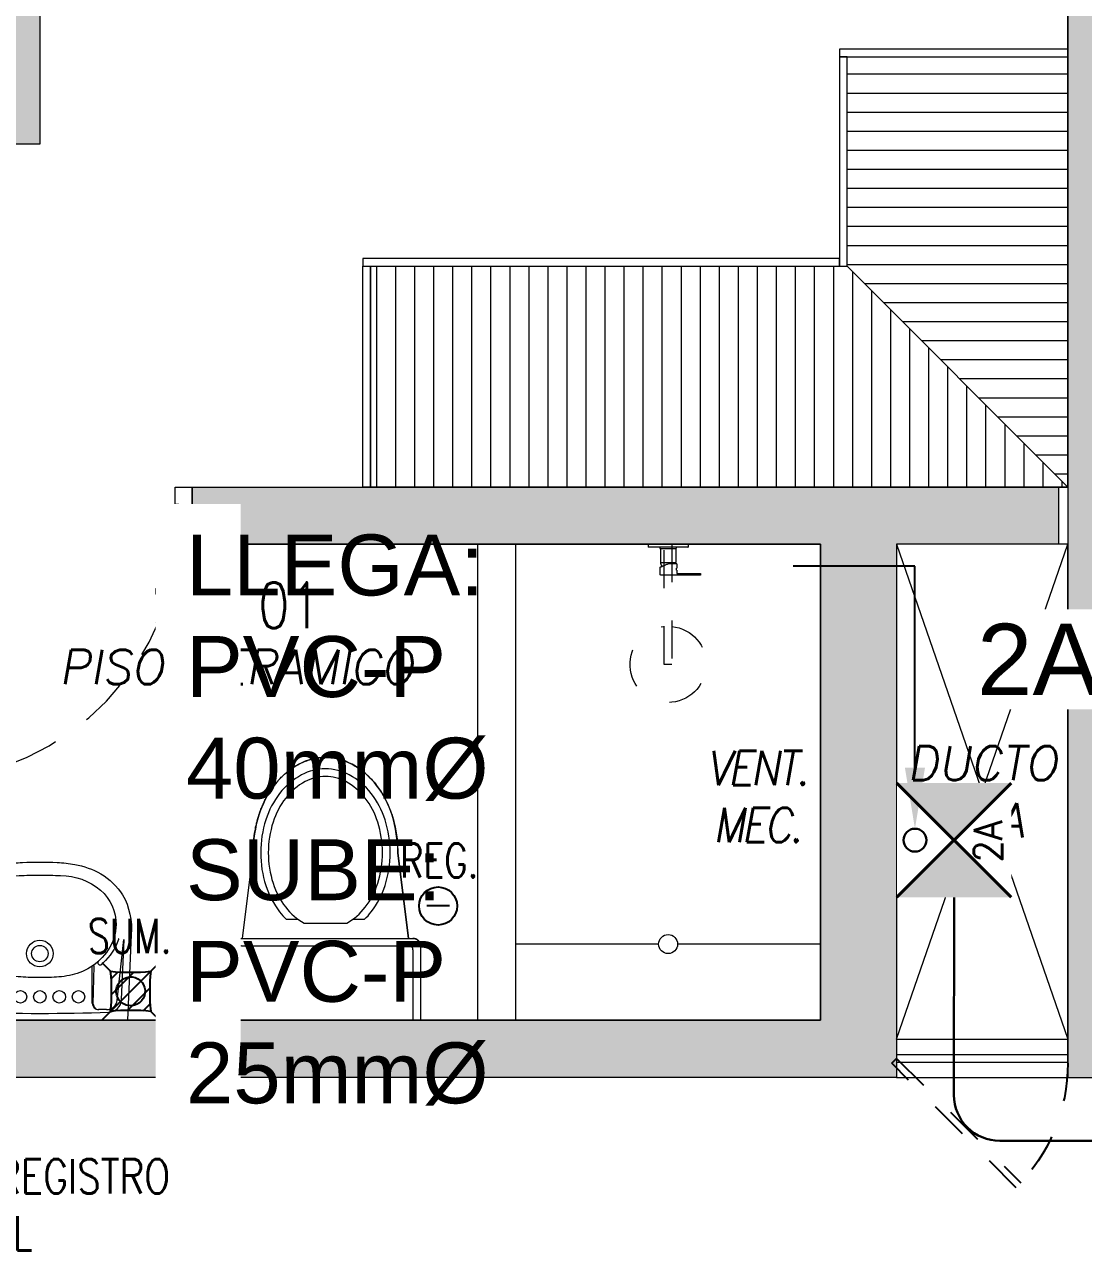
# Model space of a CAD drawing. Header units: millimetres. Extents: x -3 to 53, y -110 to 39.
# Drawn here: x 20.16 to 22.941, y -47.977 to -44.743 of the extents above; entities that cross this region are included whole.
import ezdxf
from ezdxf import colors
from ezdxf.entities.mleader import LeaderData, LeaderLine
from ezdxf.enums import TextEntityAlignment as Align
from ezdxf.math import Vec2, Vec3

# ---------------------------------------------------------------- set-up
doc = ezdxf.new("R2010")
doc.units = ezdxf.units.MM
doc.set_wipeout_variables(frame=1)
doc.linetypes.add('HIDDEN', pattern=[0.375, 0.25, -0.125])
doc.linetypes.add('HIDDEN2', pattern=[0.1875, 0.125, -0.0625])
doc.layers.get('DEFPOINTS').update_dxf_attribs({"color": 8})
for name, color, linetype in [('A-EST HATCH', 8, 'Continuous'), ('A-EST PLACAS', 8, 'Continuous'), ('A-LINEAS', 8, 'Continuous'), ('A-MURO BAJO', 8, 'Continuous'), ('A-PROYECCIONES', 8, 'HIDDEN2'), ('A-SANITARIOS', 8, 'Continuous'), ('A-TEXTO-ACABADO PISO', 8, 'Continuous'), ('A-TEXTO-INDICACIONES', 8, 'Continuous'), ('DLP_MOBILIARIO', 8, 'Continuous'), ('DLP_MOBILIARIO FIJO', 8, 'Continuous'), ('DLP_TEXTO AMBIENTE', 8, 'Continuous')]:
    doc.layers.add(name, color=color, linetype=linetype)
for name, color, linetype, lineweight in [('A-MUROS', 8, 'Continuous', 30), ('MQ.CAJA PASO TELECOMUNICACIONES', 94, 'Continuous', 40), ('MQ.CANALI DYA', 3, 'LINEAPERPEN', 30), ('MQ.CIRCUITO TOMACORRIENTE TECHO', 7, 'Continuous', 30), ('MQ.TEXTO GENERAL', 255, 'Continuous', 40)]:
    doc.layers.add(name, color=color, linetype=linetype, lineweight=lineweight)
doc.styles.add('MQTEXTO', font='romans.shx')
doc.styles.add('ROMANS', font='ROMANS.shx', dxfattribs={"oblique": 10})
doc.styles.get("Standard").update_dxf_attribs({"font": 'arial.ttf'})
doc.styles.add('TXT_COTAS', font='romans.shx', dxfattribs={"width": 0.8})
doc.linetypes.add('LINEAPERPEN', pattern='A,0.75,-0.2,["I",Standard,S=0.12,R=0.09,X=0,Y=-0.06],-0.25', length=1.2)

# ---------------------------------------------------------------- blocks, each defined once
blk = doc.blocks.new('EST.P11')
at = {"layer": 'A-EST HATCH', "lineweight": 0}
h = blk.add_hatch(color=8, dxfattribs=at)
h.dxf.hatch_style = 1
h.paths.add_polyline_path([(10.5, -2.74), (10.5, 3.375), (12.15, 3.375), (12.15, 3.525), (10.35, 3.525), (10.35, 2.65), (8.85, 2.65), (8.85, 3.15), (8.7, 3.15), (8.7, 2.5), (10.35, 2.5), (10.35, -2.74)])
h.paths.add_polyline_path([(18.45, 7.325), (20.05, 7.325), (20.05, 10.425), (18.85, 10.425), (18.85, 10.575), (20.2, 10.575), (20.2, 7.175), (18.45, 7.175)])
h.paths.add_polyline_path([(17.65, 10.575), (17.5, 10.575), (17.5, 7.175), (17.65, 7.175)])
h.paths.add_polyline_path([(11.85, 11.05), (11.85, 10.9), (12, 10.9), (12, 7.825), (12.15, 7.825), (12.15, 11.05)])
h.paths.add_polyline_path([(22.45, 4.725), (13.05, 4.725), (13.05, 4.875), (16.6, 4.875), (16.6, 6.275), (16.8, 6.275), (16.8, 4.875), (19.7, 4.875), (19.7, 6.275), (19.85, 6.275), (19.85, 4.875), (22.25, 4.875), (22.25, 6.125), (20.6, 6.125), (20.6, 6.275), (22.875, 6.275), (22.875, 6.125), (22.45, 6.125)])
h.paths.add_polyline_path([(15.1, 10.425), (15.1, 7.325), (16.7, 7.325), (16.7, 7.175), (14.95, 7.175), (14.95, 10.575), (16.3, 10.575), (16.3, 10.425)])
h.paths.add_polyline_path([(10.35, 5.75), (8.7, 5.75), (8.7, 5.1), (8.85, 5.1), (8.85, 5.6), (10.35, 5.6), (10.35, 4.725), (12.15, 4.725), (12.15, 4.875), (10.5, 4.875), (10.5, 10.99), (10.35, 10.99)])
h.paths.add_polyline_path([(5.85, 10.9), (5.25, 10.9), (5.25, 11.05), (6, 11.05), (6, 7.65), (4.85, 7.65), (4.85, 7.8), (5.85, 7.8)])
h.paths.add_polyline_path([(4.05, 11.05), (4.05, 7.65), (3.9, 7.65), (3.9, 11.05)])
h.paths.add_polyline_path([(3.1, 7.8), (1.5, 7.8), (1.5, 10.9), (2.7, 10.9), (2.7, 11.05), (1.35, 11.05), (1.35, 7.65), (3.1, 7.65)])
h.paths.add_polyline_path([(4.05, -2.8), (4.05, 0.6), (3.9, 0.6), (3.9, -2.8)])
h.paths.add_polyline_path([(3.1, 0.45), (1.5, 0.45), (1.5, -2.65), (2.7, -2.65), (2.7, -2.8), (1.35, -2.8), (1.35, 0.6), (3.1, 0.6)])
h.paths.add_polyline_path([(8.7, -0.35), (8.85, -0.35), (8.85, -2.65), (9, -2.65), (9, -2.8), (8.7, -2.8)])
h.paths.add_polyline_path([(18.45, 0.925), (20.05, 0.925), (20.05, -2.175), (18.85, -2.175), (18.85, -2.325), (20.2, -2.325), (20.2, 1.075), (18.45, 1.075)])
h.paths.add_polyline_path([(17.65, -2.325), (17.5, -2.325), (17.5, 1.075), (17.65, 1.075)])
h.paths.add_polyline_path([(12.15, -2.8), (11.85, -2.8), (11.85, -2.65), (12, -2.65), (12, 0.425), (12.15, 0.425)])
h.paths.add_polyline_path([(15.1, -2.175), (15.1, 0.925), (16.7, 0.925), (16.7, 1.075), (14.95, 1.075), (14.95, -2.325), (16.3, -2.325), (16.3, -2.175)])
h.paths.add_polyline_path([(6, -2.8), (6, 0.6), (4.85, 0.6), (4.85, 0.45), (5.85, 0.45), (5.85, -2.65), (5.25, -2.65), (5.25, -2.8)])
h.paths.add_polyline_path([(3.0968, 5.55), (2.95, 5.55), (2.95, 6.75), (5.1, 6.75), (5.1, 6.6), (4.65, 6.6), (4.65, 5), (4.45, 5), (4.45, 6.6), (3.1, 6.6), (3.1, 5.55)], flags=17)
h.paths.add_polyline_path([(3.0968, 2.7), (2.95, 2.7), (2.95, 1.5), (5.1, 1.5), (5.1, 1.65), (4.65, 1.65), (4.65, 3.25), (4.45, 3.25), (4.45, 1.65), (3.1, 1.65), (3.1, 2.7)], flags=17)
h.paths.add_polyline_path([(8.8501, 4.2), (6, 4.2), (6, 6.75), (5.85, 6.75), (5.85, 4.2), (3.1, 4.2), (3.1, 4.8), (2.95, 4.8), (2.95, 4.2), (0.15, 4.2), (0.15, 8.25), (0, 8.25), (0, 0), (0.15, 0), (0.15, 4.05), (2.95, 4.05), (2.95, 3.45), (3.1, 3.45), (3.1, 4.05), (5.85, 4.05), (5.85, 1.5), (6, 1.5), (6, 4.05), (8.8501, 4.05)])
h.paths.add_polyline_path([(8.7, 11.05), (8.7, 8.6), (8.85, 8.6), (8.85, 10.9), (9, 10.9), (9, 11.05)])
h.paths.add_polyline_path([(22.9, 4.725), (25, 4.725), (25, 4.875), (23.05, 4.875), (23.05, 8.575), (25, 8.575), (25, 8.725), (23.05, 8.725), (23.05, 10.575), (22.2, 10.575), (22.2, 10.425), (22.9, 10.425)])
h.paths.add_polyline_path([(26.7, 4.725), (26.85, 4.725), (26.85, 8.725), (26.7, 8.725)])
h.paths.add_polyline_path([(47.1, 1.5), (45.2, 1.5), (45.2, 1.65), (46.95, 1.65), (46.95, 4.05), (41.1999, 4.05), (41.1999, 4.2), (46.95, 4.2), (46.95, 6.6), (45.2, 6.6), (45.2, 6.75), (47.1, 6.75)])
h.paths.add_polyline_path([(24.05, 3.525), (25.9, 3.525), (25.9, 3.375), (24.05, 3.375)], flags=17)
h.paths.add_polyline_path([(21.05, 1.975), (21.05, 2.125), (22.85, 2.125), (22.85, 3.375), (20.3, 3.375), (20.3, 1.975), (20.15, 1.975), (20.15, 3.375), (16.8, 3.375), (16.8, 1.975), (16.6, 1.975), (16.6, 3.375), (13.05, 3.375), (13.05, 3.525), (23.05, 3.525), (23.05, 1.975)])
h.paths.add_polyline_path([(23.05, 1.95), (23.05, -1.775), (26.7, -1.775), (26.7, 0.875), (24.35, 0.875), (24.35, 1.425), (24.05, 1.425), (24.05, 1.575), (24.5, 1.575), (24.5, 1.025), (26.7, 1.025), (26.7, 3.525), (26.85, 3.525), (26.85, -1.925), (23.05, -1.925), (23.05, -2.325), (22.2, -2.325), (22.2, -2.175), (22.9, -2.175), (22.9, 1.95)])
h.paths.add_polyline_path([(43.75, 7.8), (45.35, 7.8), (45.35, 7.6), (43.75, 7.6)])
h.paths.add_polyline_path([(43.75, 0.65), (45.35, 0.65), (45.35, 0.45), (43.75, 0.45)])
h.paths.add_polyline_path([(30.85, 2.375), (30.85, 3.525), (29.75, 3.525), (29.75, 2.375), (29.9, 2.375), (29.9, 3.375), (30.75, 3.375), (30.75, 2.375)])
h.paths.add_polyline_path([(39.5497, 4.875), (39.5497, 4.725), (39.7, 4.725), (39.7, 5.6), (41.1999, 5.6), (41.1999, 5.1009), (41.35, 5.1009), (41.35, 5.75), (39.7, 5.75), (39.7, 7.75), (39.55, 7.75), (39.55, 4.875)])
edge = h.paths.add_edge_path()
edge.add_line((30.85, 4.725), (30.85, 4.875))
edge.add_line((30.85, 4.875), (30.85, 5.875))
edge.add_line((30.85, 5.875), (30.75, 5.875))
edge.add_line((30.75, 5.875), (30.75, 4.875))
edge.add_line((30.75, 4.875), (30.35, 4.875))
edge.add_line((30.35, 4.875), (30.35, 5.875))
edge.add_line((30.35, 5.875), (30.2, 5.875))
edge.add_line((30.2, 5.875), (30.2, 4.725))
edge.add_line((30.2, 4.725), (30.85, 4.725))
h.paths.add_polyline_path([(33.45, 5.55), (33.45, 4.95), (33.25, 4.95), (33.25, 5.55), (33.3, 5.55), (33.3, 7.7501), (33.45, 7.7501)])
h.paths.add_polyline_path([(33.45, 2.7), (33.45, 3.3), (33.25, 3.3), (33.25, 2.7), (33.3, 2.7), (33.3, 0.4999), (33.45, 0.4999)])
at = {"layer": 'A-EST PLACAS', "color": 8, "lineweight": 0}
for points in [[(18.45, 7.325), (20.05, 7.325), (20.05, 10.425), (18.85, 10.425), (18.85, 10.575), (20.2, 10.575), (20.2, 7.175), (18.45, 7.175)], [(22.9, 4.725), (25, 4.725), (25, 4.875), (23.05, 4.875), (23.05, 8.575), (25, 8.575), (25, 8.725), (23.05, 8.725), (23.05, 10.575), (22.2, 10.575), (22.2, 10.425), (22.9, 10.425)], [(22.45, 4.725), (13.05, 4.725), (13.05, 4.875), (16.6, 4.875), (16.6, 6.275), (16.8, 6.275), (16.8, 4.875), (19.7, 4.875), (19.7, 6.275), (19.85, 6.275), (19.85, 4.875), (22.25, 4.875), (22.25, 6.125), (20.6, 6.125), (20.6, 6.275), (22.875, 6.275), (22.875, 6.125), (22.45, 6.125)]]:
    blk.add_lwpolyline(points, close=True, dxfattribs=at)
blk = doc.blocks.new('*U255')
at = {"color": 8}
for p, q in [((-0.0526, 0.0526), (-0.0746, 0.0746)), ((0.0526, 0.0526), (0.0746, 0.0746)), ((-0.0526, -0.0526), (0.0526, 0.0526)), ((-0.051, 0.0331), (-0.0331, 0.051)), ((-0.0501, -0.008), (0.008, 0.05)), ((-0.008, -0.05), (0.0501, 0.008)), ((-0.0526, -0.0526), (-0.0746, -0.0746)), ((0.0331, -0.051), (0.051, -0.0331)), ((0.0526, -0.0526), (0.0746, -0.0746))]:
    blk.add_line(p, q, dxfattribs=at)
for centre, major_axis, start_param, end_param in [((0, 0.5882), (0.1673, 0.5115), 3.359812, 3.55544), ((-0.5912, 0), (-0.5144, 0.1682), 3.360366, 3.554886), ((0, 0), (0.0118, 0.036), 5.813820330443059, 12.09700563762265), ((0.5912, 0), (-0.5144, 0.1682), 0.218773, 0.413293), ((0, -0.5882), (-0.5115, 0.1673), -1.352577, -1.156949)]:
    blk.add_ellipse(centre, major_axis=major_axis, ratio=1, start_param=start_param, end_param=end_param, dxfattribs=at)
at = {"layer": 'A-TEXTO-INDICACIONES', "color": 8, "style": 'ROMANS', "width": 0.75}
blk.add_text('SUM.', height=0.09, dxfattribs=at).set_placement((-0.1125, 0.1003))
blk = doc.blocks.new('*U257')
at = {"color": 8, "linetype": 'Continuous'}
blk.add_line((0.0296, 0), (-0.0296, 0), dxfattribs=at)
blk.add_circle((0, 0), 0.05, dxfattribs=at)
at = {"layer": 'A-TEXTO-INDICACIONES', "color": 8, "style": 'ROMANS', "width": 0.75}
blk.add_text('REG.', height=0.09, dxfattribs=at).set_placement((-0.0994, 0.0744))
blk = doc.blocks.new('IISS P11')
at = {"ltscale": 0.05}
for name, p in [('*U257', (19.8959, -5.875, 0)), ('*U255', (19.0885, -6.099, 0))]:
    blk.add_blockref(name, p, dxfattribs=at)
blk = doc.blocks.new('TEXTO AMBIENTES P11')
at = {"layer": 'A-TEXTO-ACABADO PISO', "color": 8, "lineweight": 0, "insert": (19.3659, -5.2026), "char_height": 0.09, "attachment_point": 2, "style": 'ROMANS'}
blk.add_mtext_dynamic_manual_height_columns('PISO CERAMICO', width=1.20225, gutter_width=12.5, heights=[0], dxfattribs=at)
at = {"layer": 'DLP_TEXTO AMBIENTE', "color": 8, "lineweight": 0, "style": 'ROMANS', "width": 0.8}
blk.add_text('SH. 01', height=0.12, dxfattribs=at).set_placement((19.3658, -5.1452), align=Align.CENTER)
blk = doc.blocks.new('TEXTO DUCTOS PT')
at = {"layer": 'A-TEXTO-INDICACIONES', "insert": (21.325, -5.575, 0), "char_height": 0.09, "width": 0.4157, "attachment_point": 5, "style": 'ROMANS'}
blk.add_mtext('\\pxsm1,t16;DUCTO DYA', dxfattribs=at)
blk = doc.blocks.new('N.02')
at = {"layer": 'A-MUROS', "color": 8, "lineweight": 0}
for q in [(-3.8, -4.05, 0), (-1.85, -4.05, 0)]:
    blk.add_line((-3.95, -4.05, 0), q, dxfattribs=at)
blk = doc.blocks.new('ducha marsano')
at = {"color": 8, "linetype": 'HIDDEN2', "lineweight": 0, "ltscale": 0.5, "extrusion": (-4.9425e-10, -7.91123e-10, -1)}
for p, q in [((-0.01, 0), (0.01, 0)), ((0.01, 0), (0.01, -0.3155)), ((-0.01, -0.3155), (-0.01, 0)), ((-0.0205, -0.08), (-0.0205, -0.0601)), ((-0.0155, -0.058), (-0.0157, -0.058)), ((0.0225, -0.0515), (-0.0001, -0.0515)), ((0.0225, -0.0515), (0.0225, -0.0627)), ((0.021, -0.0815), (-0.019, -0.0815)), ((0.025, -0.0815), (0.021, -0.0815)), ((0.0225, -0.0682), (0.0225, -0.077)), ((0.0225, -0.077), (0.025, -0.077)), ((0.025, -0.077), (0.0771, -0.077)), ((0.0771, -0.0815), (0.025, -0.0815)), ((0.0771, -0.077), (0.0816, -0.077)), ((0.0816, -0.0815), (0.0771, -0.0815)), ((0.0816, -0.077), (0.082, -0.077)), ((0.082, -0.0815), (0.0816, -0.0815)), ((0.082, -0.077), (0.084, -0.077)), ((0.084, -0.0815), (0.082, -0.0815)), ((0.0855, -0.0785), (0.0855, -0.08)), ((0.01, -0.3155), (-0.01, -0.3155))]:
    blk.add_line(p, q, dxfattribs=at)
for centre, radius, start, end in [((-0.0004, -0.0462), 0.02, 323.9581, 354.9298), ((0.0004, -0.0462), 0.02, 185.0702, 195.2705), ((0.019, -0.08), 0.0015, 270, 360), ((-0.084, -0.0785), 0.0015, 90, 180), ((-0.084, -0.08), 0.0015, 180, 270), ((0, -0.3155), 0.1, 95.7392, 84.2608)]:
    blk.add_arc(centre, radius, start, end, dxfattribs=at)
at = {"color": 8, "linetype": 'HIDDEN2', "lineweight": 0, "ltscale": 0.5, "extrusion": (-4.94252e-10, -7.91124e-10, -1)}
blk.add_ellipse((0, -0.0515), major_axis=(-0.0225, -0.0095), ratio=0.001448, start_param=0.425436, end_param=1.567366, dxfattribs=at)
at = {"color": 8, "linetype": 'HIDDEN2', "lineweight": 0, "ltscale": 0.5}
for points, degree in [([(-0.0305, 0), (0, 0), (0.0305, 0)], 2), ([(0.0305, 0), (0.0415, 0), (0.0525, 0)], 2), ([(0.0525, 0), (0.0525, -0.0038), (0.0525, -0.0075)], 2), ([(-0.0525, 0), (-0.0525, -0.0038), (-0.0525, -0.0075)], 2), ([(-0.0525, 0), (-0.0415, 0), (-0.0305, 0)], 2), ([(-0.0525, -0.0075), (-0.0525, -0.0075), (-0.0525, -0.0075)], 2), ([(0.0305, -0.008), (0, -0.008), (-0.0305, -0.008)], 2), ([(-0.0215, -0.008), (-0.0215, -0.0093), (-0.0215, -0.0105)], 2), ([(-0.021, -0.011), (-0.007, -0.011), (0.007, -0.011), (0.021, -0.011)], 3), ([(-0.02, -0.011), (-0.02, -0.0294), (-0.02, -0.0477)], 2), ([(0.02, -0.011), (0.02, -0.0294), (0.02, -0.0477)], 2), ([(0.0215, -0.008), (0.0215, -0.0093), (0.0215, -0.0105)], 2), ([(-0.0197, -0.048), (0, -0.048), (0.0197, -0.048)], 2)]:
    blk.add_open_spline(points, degree=degree, dxfattribs=at)
for points, weights in [([(-0.0525, -0.0075), (-0.0525, -0.0075), (-0.0525, -0.0075)], [1, 0.990847086912, 0.982266230892]), ([(-0.052, -0.008), (-0.0525, -0.008), (-0.0525, -0.0075)], [1, 0.707106781193, 1]), ([(-0.0215, -0.0105), (-0.0215, -0.011), (-0.021, -0.011)], [1, 0.70710678154, 1]), ([(0.0211, -0.011), (0.0211, -0.011), (0.021, -0.011)], [1, 0.992411795776, 1]), ([(0.052, -0.008), (0.0521, -0.008), (0.0521, -0.008)], [1, 0.992411795771, 1]), ([(-0.02, -0.0477), (-0.02, -0.048), (-0.0197, -0.048)], [1, 0.707106780138, 1]), ([(0.02, -0.0477), (0.02, -0.048), (0.0197, -0.048)], [1, 0.707106779703, 1])]:
    blk.add_rational_spline(points, weights, degree=2, dxfattribs=at)
for points, knots in [([(-0.0305, -0.008), (-0.0332, -0.008), (-0.0374, -0.008), (-0.0424, -0.008), (-0.0458, -0.008), (-0.0486, -0.008), (-0.0512, -0.008), (-0.052, -0.008), (-0.052, -0.008)], [0, 0, 0, 0, 8.104572, 12.495263, 16.885954, 21.276645, 25.667336, 33.771908, 33.771908, 33.771908, 33.771908]), ([(0.052, -0.008), (0.052, -0.008), (0.0512, -0.008), (0.0486, -0.008), (0.0458, -0.008), (0.0424, -0.008), (0.0374, -0.008), (0.0332, -0.008), (0.0305, -0.008)], [0, 0, 0, 0, 8.104572, 12.495263, 16.885954, 21.276645, 25.667336, 33.771908, 33.771908, 33.771908, 33.771908]), ([(0.0225, -0.0682), (0.0225, -0.0682), (0.0225, -0.0682), (0.0225, -0.0679), (0.0224, -0.0677), (0.0224, -0.0672), (0.0224, -0.0669), (0.0223, -0.0662), (0.0223, -0.0658), (0.0223, -0.0652), (0.0223, -0.0648), (0.0224, -0.0641), (0.0224, -0.0638), (0.0224, -0.0633), (0.0225, -0.0631), (0.0225, -0.0628), (0.0225, -0.0627), (0.0225, -0.0627)], [0.4148436, 0.4148436, 0.4148436, 0.4148436, 0.5185541, 0.5185541, 0.6222645, 0.6222645, 0.7259759, 0.7259759, 0.8296873, 0.8296873, 0.9333987, 0.9333987, 1.03711, 1.03711, 1.1408205, 1.1408205, 1.2445309, 1.2445309, 1.2445309, 1.2445309])]:
    blk.add_open_spline(points, degree=3, knots=knots, dxfattribs=at)
for points, weights, degree, knots in [([(0.0211, -0.011), (0.0211, -0.011), (0.0211, -0.011), (0.0211, -0.011), (0.0214, -0.0109), (0.0215, -0.0107), (0.0215, -0.0105)], [0.918641037743, 0.918640949346, 0.918640860949, 0.918640772552, 0.789223156395, 0.789223156395, 0.918640772552], 3, [0.1238988, 0.1238988, 0.1238988, 0.1238988, 0.1238993, 0.1238993, 0.1238993, 0.78603, 0.78603, 0.78603, 0.78603]), ([(0.0521, -0.008), (0.0521, -0.008), (0.0521, -0.008), (0.0525, -0.0079), (0.0525, -0.0075)], [0.918641037749, 0.918640905153, 0.918640772558, 0.724517853988, 0.918640772558], 2, [0.1238988, 0.1238988, 0.1238988, 0.1238993, 0.1238993, 0.7860311, 0.7860311, 0.7860311])]:
    blk.add_rational_spline(points, weights, degree=degree, knots=knots, dxfattribs=at)
blk = doc.blocks.new('*U144')
at = {"color": 8, "lineweight": 0}
for p, q in [((0.01, 0.705), (0.01, 0.75)), ((0.1, 0.715), (0.1, 0.75)), ((0.1, 0.715), (0.055, 0.715)), ((0.055, 0.705), (0.055, 0.715)), ((0.055, 0.705), (0.01, 0.705)), ((0.055, 0.045), (0.01, 0.045)), ((0.01, 0.045), (0.01, 0)), ((0.055, 0.045), (0.055, 0.035)), ((0.1, 0.035), (0.055, 0.035)), ((0.1, 0.035), (0.1, 0))]:
    blk.add_line(p, q, dxfattribs=at)
blk.add_lwpolyline([(0.78, 0.07), (0.78, 0.035), (0.1, 0.035), (0.1, 0.07)], close=True, dxfattribs=at)
at = {"color": 8, "linetype": 'HIDDEN2', "lineweight": 0}
blk.add_arc((0.0996, 0.0341), 0.6809, 2.2301, 89.9672, dxfattribs=at)
blk = doc.blocks.new('SIFON JET_PLANTA')
at = {"color": 8, "lineweight": 0, "extrusion": (-2.64698e-23, 6.61744e-24, -1)}
for p, q in [((-0.215, 0.2278, 0), (-0.2149, 0.2323, 0)), ((-0.215, 0.2234, 0), (-0.215, 0.2278, 0)), ((-0.2149, 0.2323, 0), (-0.2142, 0.2356, 0)), ((-0.2142, 0.2356, 0), (-0.2129, 0.239, 0)), ((-0.2129, 0.239, 0), (-0.211, 0.2419, 0)), ((-0.211, 0.2419, 0), (-0.2091, 0.2441, 0)), ((-0.2091, 0.2441, 0), (-0.2077, 0.2455, 0)), ((-0.2077, 0.2455, 0), (-0.2055, 0.247, 0)), ((-0.2055, 0.247, 0), (-0.2007, 0.2492, 0)), ((-0.2007, 0.2492, 0), (-0.195, 0.25, 0)), ((-0.195, 0.25, 0), (-0.195, 0.25, 0)), ((-0.195, 0.25, 0), (-0.1605, 0.25, 0)), ((-0.1605, 0.25, 0), (-0.0975, 0.25, 0)), ((-0.0975, 0.25, 0), (-0.0323, 0.25, 0)), ((-0.0323, 0.25, 0), (0, 0.25, 0)), ((0, 0.25, 0), (0, -0.25, 0)), ((-0.4322, 0.191, 0), (-0.215, 0.2181, 0)), ((-0.215, 0.2181, 0), (-0.215, 0.2234, 0)), ((-0.5794, 0.158, 0), (-0.5693, 0.1629, 0)), ((-0.5693, 0.1629, 0), (-0.5517, 0.1703, 0)), ((-0.5517, 0.1703, 0), (-0.5465, 0.1722, 0)), ((-0.5465, 0.1722, 0), (-0.5385, 0.1749, 0)), ((-0.5385, 0.1749, 0), (-0.5346, 0.176, 0)), ((-0.5346, 0.176, 0), (-0.5265, 0.1784, 0)), ((-0.5265, 0.1784, 0), (-0.5216, 0.1797, 0)), ((-0.5216, 0.1797, 0), (-0.5148, 0.1813, 0)), ((-0.5148, 0.1813, 0), (-0.5079, 0.1829, 0)), ((-0.5079, 0.1829, 0), (-0.5016, 0.1842, 0)), ((-0.5016, 0.1842, 0), (-0.4865, 0.1867, 0)), ((-0.4865, 0.1867, 0), (-0.4763, 0.188, 0)), ((-0.4763, 0.188, 0), (-0.4726, 0.1884, 0)), ((-0.4726, 0.1884, 0), (-0.4636, 0.1892, 0)), ((-0.4636, 0.1892, 0), (-0.4549, 0.1897, 0)), ((-0.4549, 0.1897, 0), (-0.449, 0.1899, 0)), ((-0.449, 0.1899, 0), (-0.44, 0.19, 0)), ((-0.44, 0.19, 0), (-0.4322, 0.191, 0)), ((-0.6251, 0.1276, 0), (-0.6206, 0.1314, 0)), ((-0.6206, 0.1314, 0), (-0.6168, 0.1344, 0)), ((-0.6168, 0.1344, 0), (-0.6106, 0.1389, 0)), ((-0.6106, 0.1389, 0), (-0.6061, 0.142, 0)), ((-0.6061, 0.142, 0), (-0.6, 0.1461, 0)), ((-0.6, 0.1461, 0), (-0.5963, 0.1484, 0)), ((-0.5963, 0.1484, 0), (-0.5908, 0.1517, 0)), ((-0.5908, 0.1517, 0), (-0.5862, 0.1543, 0)), ((-0.5862, 0.1543, 0), (-0.5794, 0.158, 0)), ((-0.657, 0.0936, 0), (-0.6534, 0.0984, 0)), ((-0.6534, 0.0984, 0), (-0.6503, 0.1023, 0)), ((-0.6534, 0.0984, 0), (-0.6534, 0.0984, 0)), ((-0.6503, 0.1023, 0), (-0.6453, 0.108, 0)), ((-0.6453, 0.108, 0), (-0.6386, 0.1152, 0)), ((-0.6386, 0.1152, 0), (-0.6326, 0.121, 0)), ((-0.6326, 0.121, 0), (-0.6299, 0.1235, 0)), ((-0.6299, 0.1235, 0), (-0.6251, 0.1276, 0)), ((-0.6779, 0.0582, 0), (-0.6745, 0.0655, 0)), ((-0.6745, 0.0655, 0), (-0.6722, 0.0699, 0)), ((-0.6745, 0.0655, 0), (-0.6745, 0.0655, 0)), ((-0.6722, 0.0699, 0), (-0.6705, 0.0728, 0)), ((-0.6705, 0.0728, 0), (-0.669, 0.0755, 0)), ((-0.669, 0.0755, 0), (-0.6672, 0.0785, 0)), ((-0.6672, 0.0785, 0), (-0.665, 0.082, 0)), ((-0.665, 0.082, 0), (-0.6634, 0.0845, 0)), ((-0.6634, 0.0845, 0), (-0.6611, 0.088, 0)), ((-0.6611, 0.088, 0), (-0.657, 0.0936, 0)), ((-0.657, 0.0936, 0), (-0.657, 0.0936, 0)), ((-0.6867, 0.031, 0), (-0.6855, 0.0361, 0)), ((-0.6855, 0.0361, 0), (-0.6838, 0.0421, 0)), ((-0.6855, 0.0361, 0), (-0.6855, 0.0361, 0)), ((-0.6838, 0.0421, 0), (-0.6819, 0.048, 0)), ((-0.6838, 0.0421, 0), (-0.6838, 0.0421, 0)), ((-0.6819, 0.048, 0), (-0.6804, 0.0521, 0)), ((-0.6804, 0.0521, 0), (-0.6793, 0.0547, 0)), ((-0.6793, 0.0547, 0), (-0.6779, 0.0582, 0)), ((-0.69, 0, 0), (-0.6899, 0.0044, 0)), ((-0.6899, 0.0044, 0), (-0.6897, 0.0096, 0)), ((-0.6897, 0.0096, 0), (-0.6893, 0.014, 0)), ((-0.6893, 0.014, 0), (-0.6887, 0.0194, 0)), ((-0.6887, 0.0194, 0), (-0.6881, 0.0236, 0)), ((-0.6881, 0.0236, 0), (-0.6872, 0.0284, 0)), ((-0.6881, 0.0236, 0), (-0.6881, 0.0236, 0)), ((-0.6872, 0.0284, 0), (-0.6867, 0.031, 0)), ((-0.6899, -0.0065, 0), (-0.69, 0, 0)), ((-0.6896, -0.0111, 0), (-0.6899, -0.0065, 0)), ((-0.6891, -0.0164, 0), (-0.6896, -0.0111, 0)), ((-0.6881, -0.0232, 0), (-0.6891, -0.0164, 0)), ((-0.6876, -0.0264, 0), (-0.6881, -0.0232, 0)), ((-0.687, -0.0296, 0), (-0.6876, -0.0264, 0)), ((-0.6864, -0.0321, 0), (-0.687, -0.0296, 0)), ((-0.6855, -0.0361, 0), (-0.6864, -0.0321, 0)), ((-0.6838, -0.0419, 0), (-0.6855, -0.0361, 0)), ((-0.6827, -0.0457, 0), (-0.6838, -0.0419, 0)), ((-0.6814, -0.0492, 0), (-0.6827, -0.0457, 0)), ((-0.6803, -0.0522, 0), (-0.6814, -0.0492, 0)), ((-0.6792, -0.0551, 0), (-0.6803, -0.0522, 0)), ((-0.6779, -0.0581, 0), (-0.6792, -0.0551, 0)), ((-0.677, -0.0602, 0), (-0.6779, -0.0581, 0)), ((-0.6751, -0.0642, 0), (-0.677, -0.0602, 0)), ((-0.6722, -0.0699, 0), (-0.6751, -0.0642, 0)), ((-0.6706, -0.0727, 0), (-0.6722, -0.0699, 0)), ((-0.6679, -0.0774, 0), (-0.6706, -0.0727, 0)), ((-0.6646, -0.0826, 0), (-0.6679, -0.0774, 0)), ((-0.6623, -0.0862, 0), (-0.6646, -0.0826, 0)), ((-0.6599, -0.0897, 0), (-0.6623, -0.0862, 0)), ((-0.6554, -0.0958, 0), (-0.6599, -0.0897, 0)), ((-0.6494, -0.1032, 0), (-0.6554, -0.0958, 0)), ((-0.6458, -0.1074, 0), (-0.6494, -0.1032, 0)), ((-0.64, -0.1137, 0), (-0.6458, -0.1074, 0)), ((-0.6379, -0.1158, 0), (-0.64, -0.1137, 0)), ((-0.6347, -0.119, 0), (-0.6379, -0.1158, 0)), ((-0.6335, -0.1201, 0), (-0.6347, -0.119, 0)), ((-0.6347, -0.119, 0), (-0.6347, -0.119, 0)), ((-0.6318, -0.1217, 0), (-0.6335, -0.1201, 0)), ((-0.6305, -0.123, 0), (-0.6318, -0.1217, 0)), ((-0.6318, -0.1217, 0), (-0.6318, -0.1217, 0)), ((-0.6288, -0.1244, 0), (-0.6305, -0.123, 0)), ((-0.6276, -0.1255, 0), (-0.6288, -0.1244, 0)), ((-0.6262, -0.1268, 0), (-0.6276, -0.1255, 0)), ((-0.6245, -0.1281, 0), (-0.6262, -0.1268, 0)), ((-0.6235, -0.1291, 0), (-0.6245, -0.1281, 0)), ((-0.6245, -0.1281, 0), (-0.6245, -0.1281, 0)), ((-0.6223, -0.13, 0), (-0.6235, -0.1291, 0)), ((-0.6215, -0.1307, 0), (-0.6223, -0.13, 0)), ((-0.6204, -0.1315, 0), (-0.6215, -0.1307, 0)), ((-0.6193, -0.1324, 0), (-0.6204, -0.1315, 0)), ((-0.6179, -0.1335, 0), (-0.6193, -0.1324, 0)), ((-0.6168, -0.1344, 0), (-0.6179, -0.1335, 0)), ((-0.6153, -0.1355, 0), (-0.6168, -0.1344, 0)), ((-0.6142, -0.1363, 0), (-0.6153, -0.1355, 0)), ((-0.612, -0.1379, 0), (-0.6142, -0.1363, 0)), ((-0.6086, -0.1403, 0), (-0.612, -0.1379, 0)), ((-0.607, -0.1415, 0), (-0.6086, -0.1403, 0)), ((-0.6058, -0.1422, 0), (-0.607, -0.1415, 0)), ((-0.6039, -0.1435, 0), (-0.6058, -0.1422, 0)), ((-0.602, -0.1448, 0), (-0.6039, -0.1435, 0)), ((-0.6004, -0.1458, 0), (-0.602, -0.1448, 0)), ((-0.5987, -0.1469, 0), (-0.6004, -0.1458, 0)), ((-0.5964, -0.1483, 0), (-0.5987, -0.1469, 0)), ((-0.595, -0.1492, 0), (-0.5964, -0.1483, 0)), ((-0.5936, -0.15, 0), (-0.595, -0.1492, 0)), ((-0.5918, -0.1511, 0), (-0.5936, -0.15, 0)), ((-0.5896, -0.1524, 0), (-0.5918, -0.1511, 0)), ((-0.5871, -0.1538, 0), (-0.5896, -0.1524, 0)), ((-0.5833, -0.1559, 0), (-0.5871, -0.1538, 0)), ((-0.5781, -0.1587, 0), (-0.5833, -0.1559, 0)), ((-0.5759, -0.1598, 0), (-0.5781, -0.1587, 0)), ((-0.5738, -0.1608, 0), (-0.5759, -0.1598, 0)), ((-0.5702, -0.1625, 0), (-0.5738, -0.1608, 0)), ((-0.5675, -0.1637, 0), (-0.5702, -0.1625, 0)), ((-0.5659, -0.1645, 0), (-0.5675, -0.1637, 0)), ((-0.5644, -0.1652, 0), (-0.5659, -0.1645, 0)), ((-0.5614, -0.1664, 0), (-0.5644, -0.1652, 0)), ((-0.5598, -0.1671, 0), (-0.5614, -0.1664, 0)), ((-0.5568, -0.1683, 0), (-0.5598, -0.1671, 0)), ((-0.5543, -0.1693, 0), (-0.5568, -0.1683, 0)), ((-0.551, -0.1706, 0), (-0.5543, -0.1693, 0)), ((-0.5491, -0.1713, 0), (-0.551, -0.1706, 0)), ((-0.5465, -0.1722, 0), (-0.5491, -0.1713, 0)), ((-0.5449, -0.1728, 0), (-0.5465, -0.1722, 0)), ((-0.5428, -0.1735, 0), (-0.5449, -0.1728, 0)), ((-0.5412, -0.174, 0), (-0.5428, -0.1735, 0)), ((-0.5385, -0.1749, 0), (-0.5412, -0.174, 0)), ((-0.5352, -0.1759, 0), (-0.5385, -0.1749, 0)), ((-0.5385, -0.1749, 0), (-0.5385, -0.1749, 0)), ((-0.5321, -0.1768, 0), (-0.5352, -0.1759, 0)), ((-0.5296, -0.1775, 0), (-0.5321, -0.1768, 0)), ((-0.5267, -0.1783, 0), (-0.5296, -0.1775, 0)), ((-0.5238, -0.1791, 0), (-0.5267, -0.1783, 0)), ((-0.5267, -0.1783, 0), (-0.5267, -0.1783, 0)), ((-0.5217, -0.1796, 0), (-0.5238, -0.1791, 0)), ((-0.5177, -0.1807, 0), (-0.5217, -0.1796, 0)), ((-0.5151, -0.1813, 0), (-0.5177, -0.1807, 0)), ((-0.5118, -0.1821, 0), (-0.5151, -0.1813, 0)), ((-0.5094, -0.1826, 0), (-0.5118, -0.1821, 0)), ((-0.5066, -0.1832, 0), (-0.5094, -0.1826, 0)), ((-0.5022, -0.184, 0), (-0.5066, -0.1832, 0)), ((-0.4974, -0.1849, 0), (-0.5022, -0.184, 0)), ((-0.495, -0.1854, 0), (-0.4974, -0.1849, 0)), ((-0.4974, -0.1849, 0), (-0.4974, -0.1849, 0)), ((-0.4936, -0.1856, 0), (-0.495, -0.1854, 0)), ((-0.4916, -0.1859, 0), (-0.4936, -0.1856, 0)), ((-0.4884, -0.1864, 0), (-0.4916, -0.1859, 0)), ((-0.4862, -0.1867, 0), (-0.4884, -0.1864, 0)), ((-0.4824, -0.1872, 0), (-0.4862, -0.1867, 0)), ((-0.4812, -0.1874, 0), (-0.4824, -0.1872, 0)), ((-0.4785, -0.1877, 0), (-0.4812, -0.1874, 0)), ((-0.4761, -0.188, 0), (-0.4785, -0.1877, 0)), ((-0.4735, -0.1883, 0), (-0.4761, -0.188, 0)), ((-0.4695, -0.1887, 0), (-0.4735, -0.1883, 0)), ((-0.4651, -0.189, 0), (-0.4695, -0.1887, 0)), ((-0.4639, -0.1891, 0), (-0.4651, -0.189, 0)), ((-0.4651, -0.189, 0), (-0.4651, -0.189, 0)), ((-0.4619, -0.1893, 0), (-0.4639, -0.1891, 0)), ((-0.4592, -0.1894, 0), (-0.4619, -0.1893, 0)), ((-0.4568, -0.1896, 0), (-0.4592, -0.1894, 0)), ((-0.455, -0.1897, 0), (-0.4568, -0.1896, 0)), ((-0.4518, -0.1898, 0), (-0.455, -0.1897, 0)), ((-0.449, -0.1899, 0), (-0.4518, -0.1898, 0)), ((-0.4467, -0.1899, 0), (-0.449, -0.1899, 0)), ((-0.4428, -0.19, 0), (-0.4467, -0.1899, 0)), ((-0.44, -0.19, 0), (-0.4428, -0.19, 0)), ((-0.215, -0.2181, 0), (-0.44, -0.19, 0)), ((-0.215, -0.227, 0), (-0.215, -0.2181, 0)), ((-0.215, -0.23, 0), (-0.215, -0.227, 0)), ((-0.2147, -0.2335, 0), (-0.215, -0.23, 0)), ((-0.2138, -0.2369, 0), (-0.2147, -0.2335, 0)), ((-0.2126, -0.2395, 0), (-0.2138, -0.2369, 0)), ((-0.2138, -0.2369, 0), (-0.2138, -0.2369, 0)), ((-0.2108, -0.2423, 0), (-0.2126, -0.2395, 0)), ((-0.2126, -0.2395, 0), (-0.2126, -0.2395, 0)), ((-0.2091, -0.2441, 0), (-0.2108, -0.2423, 0)), ((-0.2108, -0.2423, 0), (-0.2108, -0.2423, 0)), ((-0.2108, -0.2423, 0), (-0.2108, -0.2423, 0)), ((-0.209, -0.244, 0), (-0.2091, -0.2441, 0)), ((-0.2067, -0.2462, 0), (-0.209, -0.244, 0)), ((-0.209, -0.244, 0), (-0.209, -0.244, 0)), ((-0.2029, -0.2484, 0), (-0.2067, -0.2462, 0)), ((-0.2067, -0.2462, 0), (-0.2067, -0.2462, 0)), ((-0.1995, -0.2495, 0), (-0.2029, -0.2484, 0)), ((-0.2029, -0.2484, 0), (-0.2029, -0.2484, 0)), ((-0.195, -0.25, 0), (-0.1995, -0.2495, 0)), ((0, -0.25, 0), (-0.195, -0.25, 0))]:
    blk.add_line(p, q, dxfattribs=at)
at = {"color": 8, "lineweight": 0}
for p, q in [((-0.215, -0.23, 0), (-0.215, 0.23, 0)), ((-0.2091, 0.2441, 0), (-0.1921, 0.2271, 0)), ((-0.195, 0.25, 0), (0, 0.25, 0)), ((-0.185, 0.23, 0), (0, 0.23, 0)), ((0, 0.25, 0), (0, -0.25, 0)), ((-0.215, 0.2181, 0), (-0.44, 0.19, 0)), ((-0.195, -0.22, 0), (-0.195, 0.22, 0)), ((-0.265, 0.0718, 0), (-0.265, 0.1028, 0)), ((-0.255, -0.0562, 0), (-0.255, 0.0562, 0)), ((-0.265, -0.1028, 0), (-0.265, -0.0718, 0)), ((-0.215, -0.2181, 0), (-0.44, -0.19, 0)), ((-0.2091, -0.2441, 0), (-0.1921, -0.2271, 0)), ((0, -0.25, 0), (-0.195, -0.25, 0)), ((0, -0.23, 0), (-0.185, -0.23, 0))]:
    blk.add_line(p, q, dxfattribs=at)
at = {"color": 8, "lineweight": 0, "elevation": 0}
for points in [[(-0.265, 0.1028, 0.0362), (-0.2844, 0.1202, 0.08725), (-0.3535, 0.1565, 0.077598), (-0.44, 0.17, 0.077598), (-0.5265, 0.1565, 0.08725), (-0.5956, 0.1202, 0.105601), (-0.6443, 0.0627, 0.12364), (-0.66, 0, 0.12364), (-0.6443, -0.0627, 0.105601), (-0.5956, -0.1202, 0.08725), (-0.5265, -0.1565, 0.077598), (-0.44, -0.17, 0.077598)], [(-0.255, 0.0562, 0.100268), (-0.2967, 0.1044, 0.08725), (-0.3596, 0.1374, 0.077598), (-0.44, 0.15, 0.077598), (-0.5204, 0.1374, 0.08725), (-0.5833, 0.1044, 0.105601), (-0.6266, 0.0532, 0.12364), (-0.64, 0, 0.12364), (-0.6266, -0.0532, 0.105601), (-0.5833, -0.1044, 0.08725), (-0.5204, -0.1374, 0.077598), (-0.44, -0.15, 0.077598)], [(-0.44, -0.15, 0.077598), (-0.3596, -0.1374, 0.08725), (-0.2967, -0.1044, 0.100268), (-0.255, -0.0562, 0.12364)], [(-0.44, -0.17, 0.077598), (-0.3535, -0.1565, 0.08725), (-0.2844, -0.1202, 0.0362), (-0.265, -0.1028, 0.12364)]]:
    blk.add_lwpolyline(points, format="xyb", dxfattribs=at)
at = {"color": 8, "lineweight": 0}
for centre, radius, start, end in [((-0.195, 0.23, 0), 0.02, 90, 180), ((-0.185, 0.22, 0), 0.01, 90, 180), ((-0.4613, -0.0702, 0), 0.257, 107.4741, 127.2348), ((-0.44, -0.1379, 0), 0.3279, 90, 107.4741), ((-0.4939, -0.0273, 0), 0.203, 127.2348, 151.4088), ((-0.544, 0, 0), 0.146, 151.4088, 180), ((-0.544, 0, 0), 0.146, 180, 208.5912), ((-0.4939, 0.0273, 0), 0.203, 208.5912, 232.7652), ((-0.4613, 0.0702, 0), 0.257, 232.7652, 252.5259), ((-0.44, 0.1379, 0), 0.3279, 252.5259, 270), ((-0.185, -0.22, 0), 0.01, 180, 270), ((-0.195, -0.23, 0), 0.02, 180, 270)]:
    blk.add_arc(centre, radius, start, end, dxfattribs=at)
blk = doc.blocks.new('BOWL-ITALGRIF_VARADERO_01')
at = {"color": 8, "lineweight": 0}
for p, q in [((-0.2032, -0.1971), (-0.2208, -0.038)), ((0.2032, -0.1971), (0.2208, -0.038)), ((-0.1404, -0.2077), (-0.1424, -0.1083)), ((-0.1375, -0.205), (-0.1375, -0.1117)), ((0.1375, -0.205), (0.1375, -0.1117)), ((0.1404, -0.2077), (0.1424, -0.1083)), ((-0.1753, -0.222), (-0.1544, -0.222)), ((0.1753, -0.222), (0.1544, -0.222))]:
    blk.add_line(p, q, dxfattribs=at)
for points in [[(-0.0917, 0.1589, -0.02989), (-0.0456, 0.1646, -0.007822), (0.0456, 0.1646, -0.02989), (0.0918, 0.1589, -0.091737), (0.1601, 0.1343, -0.112496), (0.2175, 0.0792, -0.147885), (0.2402, -0.0257), (0.23, -0.25), (-0.23, -0.25), (-0.2402, -0.0257, -0.147885), (-0.2175, 0.0792, -0.112496), (-0.1601, 0.1343, -0.091737)], [(-0.0496, -0.1363, -0.062677), (-0.1048, -0.1249, -0.110639), (-0.1576, -0.091, -0.120976), (-0.195, -0.0344, -0.061198), (-0.2, 0, -0.21707), (-0.1593, 0.092, -0.174983), (-0.0545, 0.1298, -0.010618), (0, 0.131, -0.010618), (0.0545, 0.1298, -0.174983), (0.1593, 0.092, -0.21707), (0.2, 0, -0.061198), (0.195, -0.0344, -0.120976), (0.1576, -0.091, -0.110639), (0.1048, -0.1249, -0.062677), (0.0496, -0.1363, -0.017583), (0, -0.138, -0.017583)]]:
    blk.add_lwpolyline(points, format="xyb", close=True, dxfattribs=at)
for points in [[(-0.2216, -0.0381), (-0.2145, -0.1954, 0.390823), (-0.1807, -0.2288, 0.017524), (0.1807, -0.2288, 0.390823), (0.2145, -0.1954), (0.2216, -0.0381)], [(-0.2072, -0.035, 0.005), (-0.2064, -0.038, 0.121292), (-0.166, -0.0996, 0.007977), (-0.1624, -0.1031)], [(0.2072, -0.035, -0.005), (0.2064, -0.038, -0.121292), (0.166, -0.0996, -0.007977), (0.1624, -0.1031)]]:
    blk.add_lwpolyline(points, format="xyb", dxfattribs=at)
for centre, radius in [((0, -0.075), 0.035), ((0, -0.075), 0.0215), ((-0.1015, -0.1885), 0.0165), ((-0.051, -0.1885), 0.0165), ((0, -0.1885), 0.0165), ((0.051, -0.1885), 0.0165), ((0.1015, -0.1885), 0.0165)]:
    blk.add_circle(centre, radius, dxfattribs=at)
for centre, radius, start, end in [((-0.1583, -0.0987), 0.006, 226.6431, 46.6431), ((0.1583, -0.0987), 0.006, 133.3569, 313.3569), ((-0.1404, -0.1083), 0.002, 54.3619, 181.1374), ((-0.1355, -0.1117), 0.002, 56.7109, 180), ((0.1048, -0.1249), 9.094947017729287e-16, 0, 217.6714), ((0.1355, -0.1117), 0.002, 0, 123.2891), ((0.1404, -0.1083), 0.002, 358.8626, 125.6381), ((-0.1753, -0.194), 0.028, 186.3111, 270), ((-0.1545, -0.205), 0.017, 270, 0), ((-0.1544, -0.208), 0.014, 270, 1.1374), ((0.1545, -0.205), 0.017, 180, 270), ((0.1544, -0.208), 0.014, 178.8626, 270), ((0.1753, -0.194), 0.028, 270, 353.6889)]:
    blk.add_arc(centre, radius, start, end, dxfattribs=at)
blk = doc.blocks.new('*U62')
at = {"linetype": 'HIDDEN', "ltscale": 0.2}
for p, q in [((0.3271, 0.3271), (0, 0)), ((0.0127, -0.0127), (0.3392, 0.3138)), ((0, 0), (0.0127, -0.0127))]:
    blk.add_line(p, q, dxfattribs=at)
blk.add_arc((0, 0), 0.4623, 0, 45, dxfattribs=at)
blk = doc.blocks.new('DPTO 75_D1')
at = {"layer": 'DLP_MOBILIARIO FIJO', "lineweight": 0}
h = blk.add_hatch(dxfattribs=at)
h.set_pattern_fill('_USER', color=8, scale=0.05, angle=180, pattern_type=0)
h.set_pattern_definition([(180, (-9864.165717, -3185.472826), (-6e-18, -0.05), [])])
h.paths.add_polyline_path([(10.75, 2.68), (10.75, 1.55), (10.17, 2.13), (10.17, 2.68)])
h = blk.add_hatch(dxfattribs=at)
h.set_pattern_fill('_USER', color=8, scale=0.05, angle=270, pattern_type=0)
h.set_pattern_definition([(270, (-7249.864995, -2426.99479), (0.05, -9e-18), [])])
h.paths.add_polyline_path([(10.75, 1.55), (8.9186, 1.55), (8.9186, 2.13), (10.17, 2.13)])
at = {"layer": 'A-LINEAS', "color": 8, "lineweight": 0}
for p, q in [((10.3, 1.4), (10.75, 0.1, 0)), ((10.3, 0.1), (10.75, 1.4)), ((9.675, 0.35), (9.3, 0.35)), ((10.1, 0.35), (9.725, 0.35))]:
    blk.add_line(p, q, dxfattribs=at)
blk.add_circle((9.7, 0.35), 0.025, dxfattribs=at)
at = {"layer": 'A-MURO BAJO', "color": 8, "lineweight": 0}
for p, q in [((9.2, 0.15), (9.2, 1.4)), ((9.3, 0.15), (9.3, 1.4)), ((10.3, 0.1), (10.75, 0.1)), ((10.3, 0), (10.75, 0))]:
    blk.add_line(p, q, dxfattribs=at)
at = {"layer": 'A-MUROS', "color": 8, "lineweight": 0}
for p, q in [((8.05, 5.85), (8.05, 2.45)), ((10.75, 1.55), (10.75, 5.7)), ((8.05, 2.45), (6.3, 2.45)), ((8.45, 1.55), (8.45, 1.4)), ((8.45, 1.55), (10.75, 1.55)), ((8.45, 1.4), (10.1, 1.4)), ((10.1, 1.4), (10.1, 0.15)), ((10.75, 1.4), (10.3, 1.4)), ((10.3, 1.4), (10.3, 0)), ((10.75, 0), (10.75, 1.4)), ((10.1, 0.15), (7.7, 0.15)), ((10.3, 0), (0.9, 0))]:
    blk.add_line(p, q, dxfattribs=at)
at = {"layer": 'DLP_MOBILIARIO', "color": 8, "lineweight": 0}
for p, q in [((10.3, 0.06), (10.75, 0.06, 0)), ((10.3, 0.04), (10.75, 0.04, 0))]:
    blk.add_line(p, q, dxfattribs=at)
at = {"layer": 'DLP_MOBILIARIO FIJO', "color": 8, "lineweight": 0, "elevation": 0}
for points in [[(10.15, 2.7), (10.15, 2.68), (10.75, 2.68), (10.75, 2.7)], [(10.15, 2.13), (10.17, 2.13), (10.17, 2.68), (10.15, 2.68)], [(10.75, 2.68), (10.75, 1.55), (10.17, 2.13), (10.17, 2.68)], [(8.8986, 2.15), (8.8986, 2.13), (10.15, 2.13), (10.15, 2.15)], [(8.9186, 1.55), (8.8986, 1.55), (8.8986, 2.13), (8.9186, 2.13)], [(10.75, 1.55), (8.9186, 1.55), (8.9186, 2.13), (10.17, 2.13)]]:
    blk.add_lwpolyline(points, close=True, dxfattribs=at)
at = {"layer": 'A-PROYECCIONES', "color": 8, "lineweight": 0, "ltscale": 0.25, "xscale": -1, "rotation": 180}
blk.add_blockref('*U62', (10.2873, 0.0373, 0), dxfattribs=at)
at = {"layer": 'A-SANITARIOS', "color": 8, "lineweight": 0, "extrusion": (-4.9425e-10, -7.91123e-10, -1), "xscale": -0.9999999999999932, "rotation": 359.9999992996426}
blk.add_blockref('ducha marsano', (-9.7, 1.4, 0), dxfattribs=at)
at = {"layer": 'A-SANITARIOS', "color": 8, "lineweight": 0, "extrusion": (-4.49068e-08, 3.60286e-08, 1), "rotation": 270.000001331223}
blk.add_blockref('SIFON JET_PLANTA', (8.8, 0.15, 0), dxfattribs=at)
at = {"layer": 'A-SANITARIOS', "color": 8, "lineweight": 0}
blk.add_blockref('BOWL-ITALGRIF_VARADERO_01', (8.05, 0.4, 0), dxfattribs=at)
at = {"layer": 'DLP_MOBILIARIO', "color": 8, "lineweight": 0, "rotation": 270}
blk.add_blockref('*U144', (7.7, 1.56, 0), dxfattribs=at)
blk = doc.blocks.new('TEXTO NOTAS P11')
at = {"layer": 'A-TEXTO-INDICACIONES', "insert": (20.7339, -5.5876), "char_height": 0.09, "width": 0.4157, "attachment_point": 5, "style": 'ROMANS'}
blk.add_mtext('\\pxsm1,qc,t16;{\\W0.9;\\T0.9;VENT. MEC.}', dxfattribs=at)
blk = doc.blocks.new('C.C.(2A) 250x250x125 1 EN 75')
blk.add_wipeout([(0, 0.3), (0.3, 0.3), (0.3, 0), (0, 0)]).dxf.layer = 'MQ.CAJA PASO TELECOMUNICACIONES'
at = {"layer": 'MQ.CAJA PASO TELECOMUNICACIONES'}
h = blk.add_hatch(color=256, dxfattribs=at)
h.dxf.hatch_style = 1
h.paths.add_polyline_path([(0, 0), (0.15, 0.15), (0, 0.3)])
h.paths.add_polyline_path([(0.15, 0.15), (0.3, 0), (0.3, 0.3)])
for p, q in [((0.3, 0.3), (0, 0)), ((0, 0.3), (0.3, 0))]:
    blk.add_line(p, q, dxfattribs=at)
at = {"layer": 'DEFPOINTS', "style": 'MQTEXTO', "width": 0.9}
blk.add_text('2A', height=0.075, dxfattribs=at).set_placement((0.0917, 0.0608), align=Align.MIDDLE_LEFT)
blk = doc.blocks.new('arq.')
at = {"color": 8}
blk.add_blockref('IISS P11', (102.5627, -39.2888), dxfattribs=at)
at = {"layer": 'A-EST PLACAS', "color": 8}
blk.add_blockref('EST.P11', (101.2127, -50.3388), dxfattribs=at)
at = {"layer": 'A-TEXTO-INDICACIONES', "color": 8, "lineweight": 0}
blk.add_blockref('TEXTO DUCTOS PT', (102.5627, -39.2888), dxfattribs=at)
at = {"layer": 'DLP_TEXTO AMBIENTE', "color": 8}
blk.add_blockref('TEXTO AMBIENTES P11', (102.5627, -39.2888), dxfattribs=at)
at = {"color": 8}
blk.add_blockref('N.02', (128.0627, -41.5638, 0), dxfattribs=at)
blk.add_blockref('DPTO 75_D1', (113.3627, -45.6138), dxfattribs=at)
at = {"layer": 'A-TEXTO-INDICACIONES', "color": 8}
blk.add_blockref('TEXTO NOTAS P11', (102.5627, -39.2888), dxfattribs=at)
ml = blk.add_multileader_mtext('Standard', dxfattribs=at)
ml.set_content('MURO REGISTRO DRYWALL', color=8, style='TXT_COTAS')
ml.set_leader_properties(color=7)
ml.build(insert=Vec2(0, 0))
ml.multileader.update_dxf_attribs({"dogleg_length": 0.05, "arrow_head_size": 0.07})
ctx = ml.context
ctx.base_point, ctx.char_height, ctx.arrow_head_size, ctx.landing_gap_size, ctx.plane_origin = Vec3(120.9241, -45.8734), 0.09, 0.07, 0.05, Vec3(120.7243, -46.7244)
notes = []
notes.append((ctx, [(0, (1, 1, 0), (120.8741, -45.8734), (1, 0), 0.05, [(0, [(120.7377, -45.6138)], 0, [])])]))
ctx.mtext.insert, ctx.mtext.width, ctx.mtext.defined_height, ctx.mtext.flow_direction = Vec3(120.9741, -45.8284), 0.917934, 0.8046, 5
for ctx, leaders in notes:
    for number, flags, end, landing, length, lines in leaders:
        leader = LeaderData()
        leader.index, (leader.has_last_leader_line, leader.has_dogleg_vector, leader.attachment_direction) = number, flags
        leader.last_leader_point, leader.dogleg_vector, leader.dogleg_length = Vec3(end), Vec3(landing), length
        for number, points, colour, breaks in lines:
            line = LeaderLine()
            line.index, line.vertices, line.color, line.breaks = number, Vec3.list(points), colors.encode_raw_color(colour), breaks
            leader.lines.append(line)
        ctx.leaders.append(leader)

msp = doc.modelspace()

# ---------------------------------------------------------------- block references
at = {"color": 7}
msp.add_blockref('arq.', (-101.2125, -1.8936), dxfattribs=at)

# ---------------------------------------------------------------- next in the draw order: linework, layer by layer
at = {"layer": 'MQ.CANALI DYA'}
msp.add_lwpolyline([(22.6012, -47.0345), (22.601, -47.5538, 0.414214), (22.721, -47.6738), (23.6182, -47.6738)], format="xyb", dxfattribs=at)

# ---------------------------------------------------------------- next in the draw order: texts
at = {"layer": 'MQ.TEXTO GENERAL', "color": 7, "insert": (22.6615, -46.3163, 0.0119), "char_height": 0.1875, "attachment_point": 1, "bg_fill": 3, "box_fill_scale": 1.2, "bg_fill_color": 256, "bg_fill_transparency": 0}
msp.add_mtext_dynamic_manual_height_columns('\\pxql;2A,H=1.80m', width=1.469148, gutter_width=12.5, heights=[0], dxfattribs=at)

# ---------------------------------------------------------------- next in the draw order: block references
at = {"layer": 'MQ.CAJA PASO TELECOMUNICACIONES', "rotation": 90.0000016189465}
msp.add_blockref('C.C.(2A) 250x250x125 1 EN 75', (22.7512, -47.0345, 0), dxfattribs=at)

# ---------------------------------------------------------------- next in the draw order: leaders
at = {"layer": 'MQ.TEXTO GENERAL', "color": 7}
ml = msp.add_multileader_mtext('Standard', dxfattribs=at)
ml.set_content('LLEGA:\\PPVC-P 40mmØ\\PSUBE:\\PPVC-P 25mmØ', color=7)
ml.set_leader_properties()
ml.build(insert=Vec2(0, 0))
ml.multileader.update_dxf_attribs({"arrow_head_size": 0.16, "scale": 0.04})
ctx = ml.context
ctx.base_point, ctx.scale, ctx.char_height, ctx.arrow_head_size, ctx.landing_gap_size, ctx.plane_origin = Vec3(20.504, -46.1652, 0), 0.04, 0.16, 0.16, 0.08, Vec3(22.4985, -46.8545, 0)
notes = []
notes.append((ctx, [(0, (1, 1, 0), (22.4985, -46.1652, 0), (-1, 0), 0.32, [(0, [(22.4985, -46.8545, 0)], 0, [])])]))
ctx.mtext.insert, ctx.mtext.width, ctx.mtext.flow_direction = Vec3(20.584, -46.082, 0), 1.585278, 5
ctx.mtext.has_bg_fill, ctx.mtext.bg_color, ctx.mtext.bg_scale_factor, ctx.mtext.bg_transparency, ctx.mtext.use_window_bg_color = 1, -1027028792, 1.5, 0, 1
for ctx, leaders in notes:
    for number, flags, end, landing, length, lines in leaders:
        leader = LeaderData()
        leader.index, (leader.has_last_leader_line, leader.has_dogleg_vector, leader.attachment_direction) = number, flags
        leader.last_leader_point, leader.dogleg_vector, leader.dogleg_length = Vec3(end), Vec3(landing), length
        for number, points, colour, breaks in lines:
            line = LeaderLine()
            line.index, line.vertices, line.color, line.breaks = number, Vec3.list(points), colors.encode_raw_color(colour), breaks
            leader.lines.append(line)
        ctx.leaders.append(leader)

# ---------------------------------------------------------------- next in the draw order: linework, layer by layer
at = {"layer": 'MQ.CIRCUITO TOMACORRIENTE TECHO', "ltscale": 0.3}
msp.add_circle((22.4985, -46.8845, 0), 0.03, dxfattribs=at)

doc.saveas('drawing.dxf')
